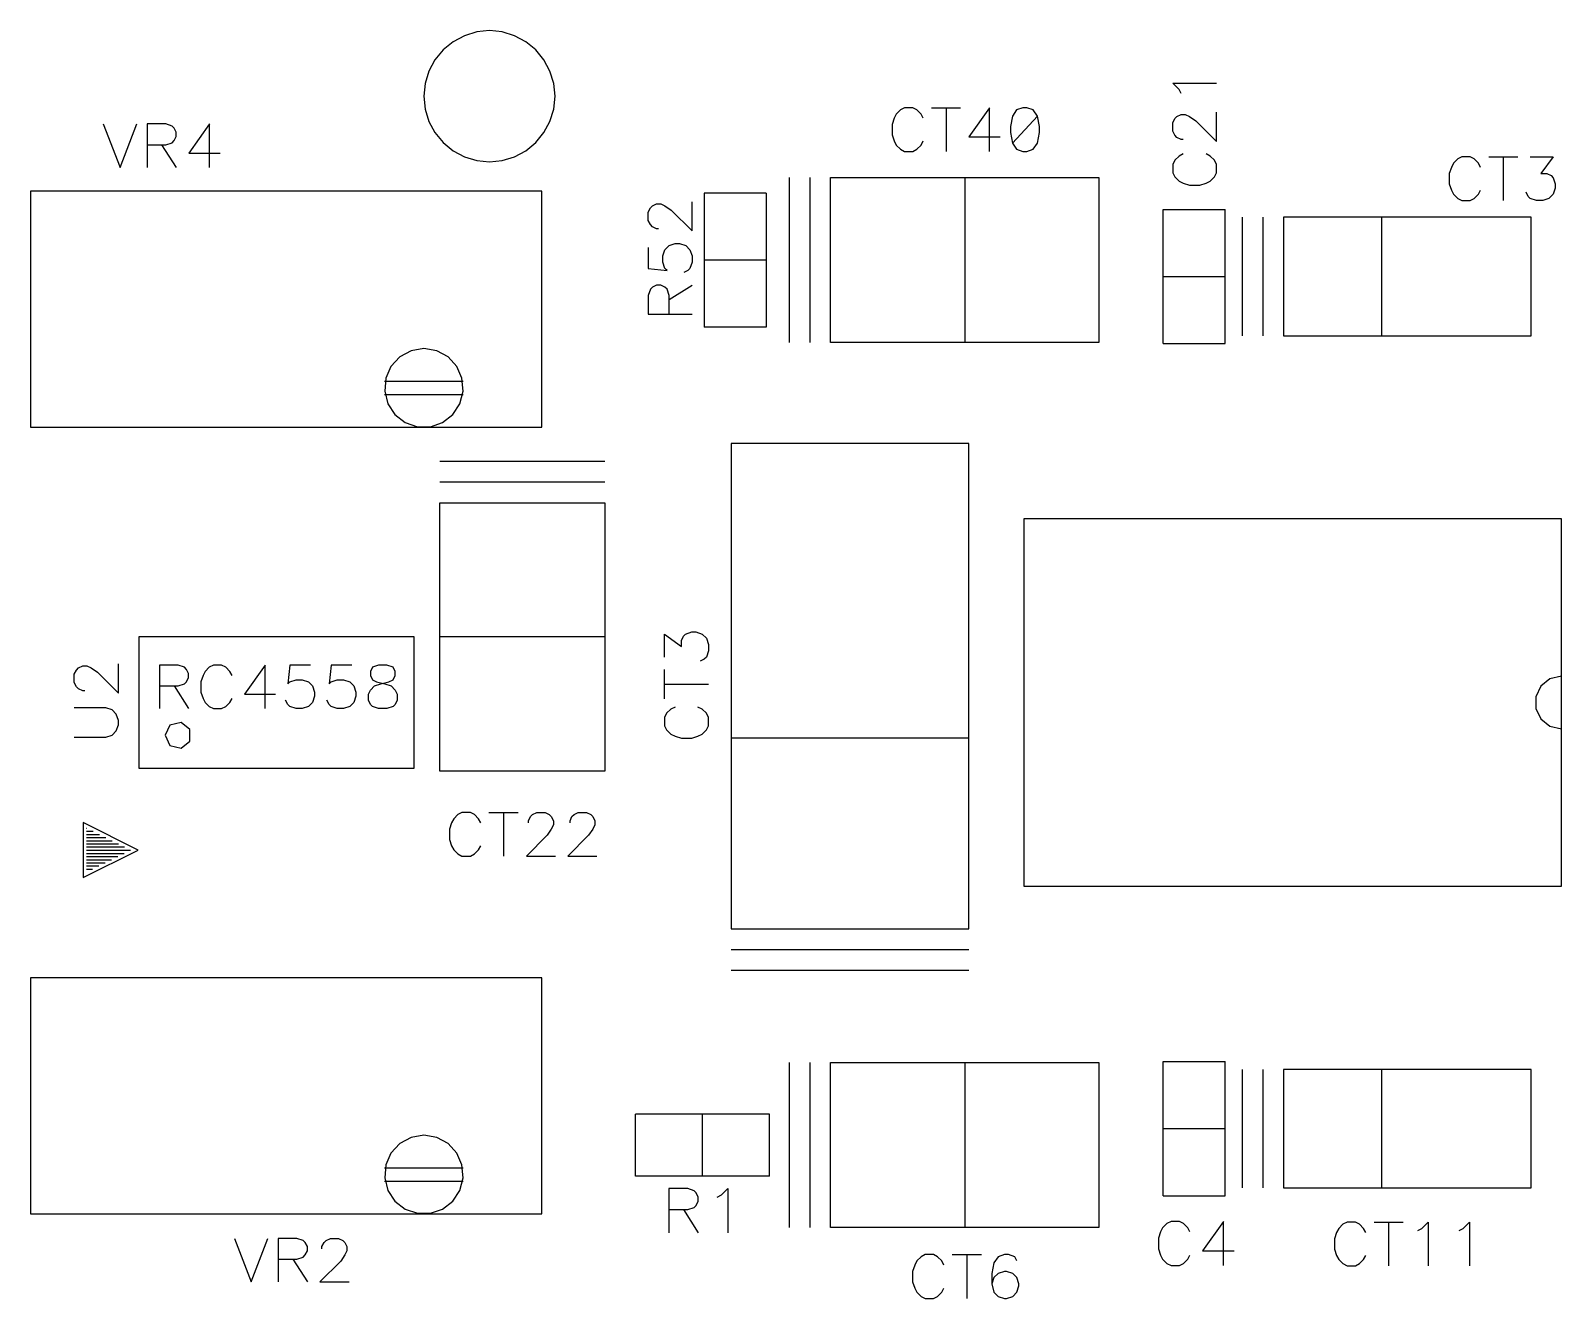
# Model space of a CAD drawing. Extents: x 295 to 953, y 10 to 290.
# Drawn here: x 680.1 to 748.3, y 79.2 to 135.7 of the extents above; entities that cross this region are included whole.
import ezdxf

# ---------------------------------------------------------------- set-up
doc = ezdxf.new("R2010")
doc.units = 0
doc.header["$LTSCALE"] = 5
doc.header["$MEASUREMENT"] = 0
doc.layers.add('DV-PEI-A6_TSK', color=10, linetype='CONTINUOUS')

msp = doc.modelspace()

# ---------------------------------------------------------------- linework, layer by layer
at = {"layer": 'DV-PEI-A6_TSK', "color": 7}
for p, q in [((698.909, 135.193), (698.465, 134.831)), ((699.412, 135.462), (698.909, 135.193)), ((699.961, 135.631), (699.412, 135.462)), ((700.533, 135.69), (699.961, 135.631)), ((701.1, 135.631), (700.533, 135.69)), ((701.649, 135.462), (701.1, 135.631)), ((702.152, 135.193), (701.649, 135.462)), ((702.596, 134.831), (702.152, 135.193)), ((698.103, 134.387), (697.834, 133.885)), ((698.465, 134.831), (698.103, 134.387)), ((702.958, 134.387), (702.596, 134.831)), ((703.226, 133.885), (702.958, 134.387)), ((697.834, 133.885), (697.665, 133.335)), ((703.396, 133.335), (703.226, 133.885)), ((697.665, 133.335), (697.612, 132.769)), ((703.454, 132.769), (703.396, 133.335)), ((731.256, 133.067), (730.976, 133.347)), ((730.976, 133.347), (732.927, 133.347)), ((731.344, 132.886), (731.256, 133.067)), ((697.612, 132.769), (697.665, 132.196)), ((703.396, 132.196), (703.454, 132.769)), ((697.665, 132.196), (697.834, 131.647)), ((697.834, 131.647), (698.103, 131.145)), ((702.958, 131.145), (703.226, 131.647)), ((703.226, 131.647), (703.396, 132.196)), ((718.562, 131.787), (718.468, 131.513)), ((718.655, 131.974), (718.562, 131.787)), ((718.842, 132.161), (718.655, 131.974)), ((719.023, 132.255), (718.842, 132.161)), ((719.397, 132.255), (719.023, 132.255)), ((719.578, 132.161), (719.397, 132.255)), ((719.765, 131.974), (719.578, 132.161)), ((719.859, 131.787), (719.765, 131.974)), ((720.227, 132.255), (721.524, 132.255)), ((720.875, 132.255), (720.875, 130.309)), ((722.815, 132.255), (721.892, 130.958)), ((722.815, 130.309), (722.815, 132.255)), ((723.837, 131.881), (723.744, 131.419)), ((724.018, 132.161), (723.837, 131.881)), ((724.947, 131.881), (723.837, 130.677)), ((724.299, 132.255), (724.018, 132.161)), ((724.48, 132.255), (724.299, 132.255)), ((724.76, 132.161), (724.48, 132.255)), ((724.947, 131.881), (724.76, 132.161)), ((725.035, 131.419), (724.947, 131.881)), ((730.976, 131.583), (731.069, 131.77)), ((731.069, 131.77), (731.163, 131.863)), ((731.163, 131.863), (731.344, 131.957)), ((731.344, 131.957), (731.531, 131.957)), ((731.531, 131.957), (731.718, 131.863)), ((731.718, 131.863), (731.998, 131.676)), ((731.998, 131.676), (732.927, 130.747)), ((732.927, 130.747), (732.927, 132.05)), ((683.323, 131.53), (684.071, 129.585)), ((684.071, 129.585), (684.812, 131.53)), ((686.109, 131.53), (685.274, 131.53)), ((685.274, 131.53), (685.274, 129.585)), ((686.39, 131.437), (686.109, 131.53)), ((686.483, 131.349), (686.39, 131.437)), ((686.577, 131.162), (686.483, 131.349)), ((686.483, 130.788), (686.577, 130.975)), ((686.577, 130.975), (686.577, 131.162)), ((688.061, 131.53), (687.132, 130.233)), ((688.061, 129.585), (688.061, 131.53)), ((698.103, 131.145), (698.465, 130.701)), ((702.596, 130.701), (702.958, 131.145)), ((718.468, 131.513), (718.468, 131.051)), ((718.468, 131.051), (718.562, 130.771)), ((721.892, 130.958), (723.282, 130.958)), ((723.744, 131.419), (723.744, 131.145)), ((723.744, 131.145), (723.837, 130.677)), ((724.947, 130.677), (725.035, 131.145)), ((725.035, 131.145), (725.035, 131.419)), ((730.976, 131.215), (730.976, 131.583)), ((731.069, 131.028), (730.976, 131.215)), ((731.163, 130.934), (731.069, 131.028)), ((685.274, 130.601), (686.109, 130.601)), ((685.922, 130.601), (686.577, 129.585)), ((686.109, 130.601), (686.39, 130.695)), ((686.39, 130.695), (686.483, 130.788)), ((698.465, 130.701), (698.909, 130.338)), ((698.909, 130.338), (699.412, 130.07)), ((701.649, 130.07), (702.152, 130.338)), ((702.152, 130.338), (702.596, 130.701)), ((718.562, 130.771), (718.655, 130.59)), ((718.655, 130.59), (718.842, 130.403)), ((718.842, 130.403), (719.023, 130.309)), ((719.023, 130.309), (719.397, 130.309)), ((719.397, 130.309), (719.578, 130.403)), ((719.578, 130.403), (719.765, 130.59)), ((719.765, 130.59), (719.859, 130.771)), ((723.837, 130.677), (724.018, 130.403)), ((724.018, 130.403), (724.299, 130.309)), ((724.299, 130.309), (724.48, 130.309)), ((724.48, 130.309), (724.76, 130.403)), ((724.76, 130.403), (724.947, 130.677)), ((731.344, 130.841), (731.163, 130.934)), ((731.437, 130.841), (731.344, 130.841)), ((687.132, 130.233), (688.528, 130.233)), ((699.412, 130.07), (699.961, 129.9)), ((699.961, 129.9), (700.533, 129.848)), ((700.533, 129.848), (701.1, 129.9)), ((701.1, 129.9), (701.649, 130.07)), ((731.069, 129.912), (730.976, 129.725)), ((730.976, 129.725), (730.976, 129.357)), ((731.256, 130.099), (731.069, 129.912)), ((731.437, 130.192), (731.256, 130.099)), ((732.647, 130.099), (732.46, 130.192)), ((732.834, 129.912), (732.647, 130.099)), ((732.927, 129.725), (732.834, 129.912)), ((732.927, 129.357), (732.927, 129.725)), ((743.39, 129.597), (743.297, 129.322)), ((743.484, 129.783), (743.39, 129.597)), ((743.671, 129.97), (743.484, 129.783)), ((743.852, 130.064), (743.671, 129.97)), ((744.226, 130.064), (743.852, 130.064)), ((744.407, 129.97), (744.226, 130.064)), ((744.594, 129.783), (744.407, 129.97)), ((744.687, 129.597), (744.594, 129.783)), ((745.055, 130.064), (746.352, 130.064)), ((745.704, 130.064), (745.704, 128.119)), ((746.907, 130.064), (747.924, 130.064)), ((747.924, 130.064), (747.369, 129.322)), ((713.888, 129.141), (713.888, 121.786)), ((714.805, 129.141), (714.805, 121.786)), ((715.728, 129.141), (727.687, 129.141)), ((715.728, 121.786), (715.728, 129.141)), ((721.711, 129.141), (721.711, 121.786)), ((727.687, 129.141), (727.687, 121.786)), ((730.976, 129.357), (731.069, 129.17)), ((731.069, 129.17), (731.256, 128.983)), ((731.256, 128.983), (731.437, 128.89)), ((732.46, 128.89), (732.647, 128.983)), ((732.647, 128.983), (732.834, 129.17)), ((732.834, 129.17), (732.927, 129.357)), ((743.297, 129.322), (743.297, 128.86)), ((747.369, 129.322), (747.643, 129.322)), ((747.643, 129.322), (747.83, 129.228)), ((747.83, 129.228), (747.924, 129.135)), ((747.924, 129.135), (748.017, 128.86)), ((680.086, 128.533), (680.086, 118.018)), ((702.87, 128.533), (680.086, 128.533)), ((702.87, 118.018), (702.87, 128.533)), ((710.103, 128.452), (710.103, 122.475)), ((712.866, 128.452), (710.103, 128.452)), ((712.866, 128.452), (712.866, 122.475)), ((731.437, 128.89), (731.718, 128.802)), ((731.718, 128.802), (732.179, 128.802)), ((732.179, 128.802), (732.46, 128.89)), ((743.297, 128.86), (743.39, 128.58)), ((743.39, 128.58), (743.484, 128.399)), ((743.484, 128.399), (743.671, 128.212)), ((744.407, 128.212), (744.594, 128.399)), ((744.594, 128.399), (744.687, 128.58)), ((746.814, 128.305), (746.72, 128.487)), ((746.907, 128.212), (746.814, 128.305)), ((747.924, 128.399), (747.737, 128.212)), ((748.017, 128.674), (747.924, 128.399)), ((748.017, 128.86), (748.017, 128.674)), ((707.608, 127.599), (707.701, 127.786)), ((707.608, 127.225), (707.608, 127.599)), ((707.701, 127.786), (707.795, 127.879)), ((707.795, 127.879), (707.976, 127.967)), ((707.976, 127.967), (708.163, 127.967)), ((708.163, 127.967), (708.35, 127.879)), ((708.35, 127.879), (708.63, 127.692)), ((708.63, 127.692), (709.559, 126.763)), ((709.559, 126.763), (709.559, 128.06)), ((730.55, 121.745), (730.55, 127.721)), ((730.55, 127.721), (733.313, 127.721)), ((733.313, 121.745), (733.313, 127.721)), ((743.671, 128.212), (743.852, 128.119)), ((743.852, 128.119), (744.226, 128.119)), ((744.226, 128.119), (744.407, 128.212)), ((747.182, 128.119), (746.907, 128.212)), ((747.462, 128.119), (747.182, 128.119)), ((747.737, 128.212), (747.462, 128.119)), ((707.701, 127.044), (707.608, 127.225)), ((707.795, 126.95), (707.701, 127.044)), ((707.976, 126.857), (707.795, 126.95)), ((734.066, 127.377), (734.066, 122.09)), ((734.984, 127.377), (734.984, 122.09)), ((735.907, 127.377), (735.907, 122.09)), ((739.815, 127.377), (735.907, 127.377)), ((740.849, 127.377), (739.815, 127.377)), ((740.276, 127.377), (740.276, 122.09)), ((742.117, 127.377), (740.849, 127.377)), ((742.806, 127.377), (742.117, 127.377)), ((746.942, 127.377), (742.806, 127.377)), ((746.942, 122.09), (746.942, 127.377)), ((708.069, 126.857), (707.976, 126.857)), ((708.537, 126.115), (708.811, 126.208)), ((708.811, 126.208), (708.998, 126.208)), ((708.998, 126.208), (709.279, 126.115)), ((707.608, 126.021), (707.608, 125.092)), ((708.256, 125.647), (708.35, 125.928)), ((708.256, 125.373), (708.256, 125.647)), ((708.35, 125.928), (708.537, 126.115)), ((709.279, 126.115), (709.466, 125.928)), ((709.466, 125.928), (709.559, 125.647)), ((709.559, 125.647), (709.559, 125.373)), ((707.608, 125.092), (708.443, 124.999)), ((708.35, 125.092), (708.256, 125.373)), ((708.443, 124.999), (708.35, 125.092)), ((709.372, 124.999), (709.185, 124.905)), ((709.466, 125.092), (709.372, 124.999)), ((709.559, 125.373), (709.466, 125.092)), ((712.866, 125.466), (710.103, 125.466)), ((707.701, 124.163), (707.608, 123.883)), ((707.795, 124.257), (707.701, 124.163)), ((707.976, 124.35), (707.795, 124.257)), ((708.163, 124.35), (707.976, 124.35)), ((708.35, 124.257), (708.163, 124.35)), ((708.443, 124.163), (708.35, 124.257)), ((708.537, 123.883), (708.443, 124.163)), ((708.537, 123.702), (709.559, 124.35)), ((730.55, 124.736), (733.313, 124.736)), ((707.608, 123.883), (707.608, 123.048)), ((708.537, 123.048), (708.537, 123.883)), ((707.608, 123.048), (709.559, 123.048)), ((712.866, 122.475), (710.103, 122.475)), ((735.907, 122.09), (739.815, 122.09)), ((739.815, 122.09), (740.849, 122.09)), ((740.849, 122.09), (742.117, 122.09)), ((742.117, 122.09), (742.806, 122.09)), ((742.806, 122.09), (746.942, 122.09)), ((697.04, 121.424), (696.532, 121.149)), ((697.612, 121.523), (697.04, 121.424)), ((698.179, 121.424), (697.612, 121.523)), ((698.687, 121.149), (698.179, 121.424)), ((727.687, 121.786), (715.728, 121.786)), ((730.55, 121.745), (733.313, 121.745)), ((696.14, 120.728), (695.912, 120.197)), ((696.532, 121.149), (696.14, 120.728)), ((699.079, 120.728), (698.687, 121.149)), ((699.306, 120.197), (699.079, 120.728)), ((695.86, 120.062), (699.365, 120.062)), ((695.912, 120.197), (695.866, 119.624)), ((699.353, 119.624), (699.306, 120.197)), ((695.86, 119.478), (699.365, 119.478)), ((695.866, 119.624), (696.006, 119.063)), ((699.213, 119.063), (699.353, 119.624)), ((696.006, 119.063), (696.321, 118.579)), ((698.898, 118.579), (699.213, 119.063)), ((680.086, 118.018), (702.87, 118.018)), ((696.321, 118.579), (696.777, 118.228)), ((696.777, 118.228), (697.32, 118.041)), ((697.32, 118.041), (697.899, 118.041)), ((697.899, 118.041), (698.442, 118.228)), ((698.442, 118.228), (698.898, 118.579)), ((711.306, 117.287), (711.306, 95.666)), ((721.886, 117.287), (711.306, 117.287)), ((721.886, 95.666), (721.886, 117.287)), ((705.668, 116.487), (698.313, 116.487)), ((705.668, 115.57), (698.313, 115.57)), ((698.313, 102.688), (698.313, 114.647)), ((698.313, 114.647), (705.668, 114.647)), ((705.668, 114.647), (705.668, 102.688)), ((748.292, 113.928), (724.339, 113.928)), ((724.339, 113.928), (724.339, 97.571)), ((748.292, 106.918), (748.292, 113.928)), ((697.174, 108.671), (684.906, 108.671)), ((684.906, 108.671), (684.906, 102.829)), ((697.174, 102.829), (697.174, 108.671)), ((705.668, 108.671), (698.313, 108.671)), ((708.332, 107.777), (708.332, 108.799)), ((708.332, 108.799), (709.08, 108.244)), ((709.08, 108.519), (709.174, 108.706)), ((709.08, 108.244), (709.08, 108.519)), ((709.174, 108.706), (709.261, 108.799)), ((709.261, 108.799), (709.542, 108.892)), ((709.542, 108.892), (709.729, 108.892)), ((709.729, 108.892), (710.009, 108.799)), ((710.009, 108.799), (710.196, 108.612)), ((710.196, 108.612), (710.284, 108.338)), ((710.196, 107.777), (710.103, 107.683)), ((710.284, 108.057), (710.196, 107.777)), ((710.284, 108.338), (710.284, 108.057)), ((682.032, 107.011), (682.125, 107.198)), ((682.125, 107.198), (682.219, 107.292)), ((682.219, 107.292), (682.406, 107.385)), ((682.406, 107.385), (682.593, 107.385)), ((682.593, 107.385), (682.779, 107.292)), ((682.779, 107.292), (683.06, 107.105)), ((683.06, 107.105), (683.995, 106.17)), ((683.995, 106.17), (683.995, 107.479)), ((686.664, 107.409), (685.835, 107.409)), ((685.835, 107.409), (685.835, 105.481)), ((686.939, 107.321), (686.664, 107.409)), ((687.032, 107.228), (686.939, 107.321)), ((687.126, 107.041), (687.032, 107.228)), ((687.862, 107.134), (687.769, 106.953)), ((688.043, 107.321), (687.862, 107.134)), ((688.23, 107.409), (688.043, 107.321)), ((688.598, 107.409), (688.23, 107.409)), ((688.785, 107.321), (688.598, 107.409)), ((688.966, 107.134), (688.785, 107.321)), ((689.06, 106.953), (688.966, 107.134)), ((690.532, 107.409), (689.609, 106.123)), ((690.532, 105.481), (690.532, 107.409)), ((691.636, 107.409), (691.542, 106.585)), ((692.553, 107.409), (691.636, 107.409)), ((693.476, 107.409), (693.383, 106.585)), ((694.399, 107.409), (693.476, 107.409)), ((695.316, 107.321), (695.223, 107.134)), ((695.223, 107.134), (695.223, 106.953)), ((695.591, 107.409), (695.316, 107.321)), ((695.959, 107.409), (695.591, 107.409)), ((696.239, 107.321), (695.959, 107.409)), ((696.327, 107.134), (696.239, 107.321)), ((696.327, 106.953), (696.327, 107.134)), ((708.332, 105.919), (708.332, 107.222)), ((710.103, 107.683), (709.916, 107.59)), ((682.032, 106.637), (682.032, 107.011)), ((682.125, 106.451), (682.032, 106.637)), ((682.219, 106.357), (682.125, 106.451)), ((685.835, 106.491), (686.664, 106.491)), ((686.483, 106.491), (687.126, 105.481)), ((686.664, 106.491), (686.939, 106.585)), ((686.939, 106.585), (687.032, 106.673)), ((687.032, 106.673), (687.126, 106.859)), ((687.126, 106.859), (687.126, 107.041)), ((687.769, 106.953), (687.675, 106.673)), ((687.675, 106.673), (687.675, 106.217)), ((691.542, 106.585), (691.636, 106.673)), ((691.636, 106.673), (691.911, 106.766)), ((691.911, 106.766), (692.185, 106.766)), ((692.185, 106.766), (692.466, 106.673)), ((692.466, 106.673), (692.647, 106.491)), ((692.647, 106.491), (692.74, 106.217)), ((693.383, 106.585), (693.476, 106.673)), ((693.476, 106.673), (693.751, 106.766)), ((693.751, 106.766), (694.031, 106.766)), ((694.031, 106.766), (694.306, 106.673)), ((694.306, 106.673), (694.487, 106.491)), ((694.487, 106.491), (694.58, 106.217)), ((695.223, 106.953), (695.316, 106.766)), ((695.223, 106.304), (695.41, 106.491)), ((695.316, 106.766), (695.503, 106.673)), ((695.41, 106.491), (695.684, 106.585)), ((695.503, 106.673), (695.871, 106.585)), ((695.684, 106.585), (696.052, 106.673)), ((695.871, 106.585), (696.146, 106.491)), ((696.052, 106.673), (696.239, 106.766)), ((696.146, 106.491), (696.327, 106.304)), ((696.239, 106.766), (696.327, 106.953)), ((708.332, 106.567), (710.284, 106.567)), ((747.374, 106.474), (747.152, 106.007)), ((747.783, 106.801), (747.374, 106.474)), ((748.292, 106.918), (747.783, 106.801)), ((748.292, 97.571), (748.292, 106.918)), ((682.406, 106.264), (682.219, 106.357)), ((682.499, 106.264), (682.406, 106.264)), ((687.675, 106.217), (687.769, 105.936)), ((687.769, 105.936), (687.862, 105.755)), ((687.862, 105.755), (688.043, 105.568)), ((688.785, 105.568), (688.966, 105.755)), ((688.966, 105.755), (689.06, 105.936)), ((689.609, 106.123), (690.993, 106.123)), ((691.542, 105.662), (691.449, 105.849)), ((692.647, 105.755), (692.466, 105.568)), ((692.74, 106.03), (692.647, 105.755)), ((692.74, 106.217), (692.74, 106.03)), ((693.383, 105.662), (693.289, 105.849)), ((694.487, 105.755), (694.306, 105.568)), ((694.58, 106.03), (694.487, 105.755)), ((694.58, 106.217), (694.58, 106.03)), ((695.135, 106.123), (695.223, 106.304)), ((695.135, 105.849), (695.135, 106.123)), ((695.223, 105.662), (695.135, 105.849)), ((696.327, 106.304), (696.421, 106.123)), ((696.421, 105.849), (696.327, 105.662)), ((696.421, 106.123), (696.421, 105.849)), ((747.152, 106.007), (747.152, 105.487)), ((683.434, 105.51), (682.032, 105.51)), ((683.714, 105.417), (683.434, 105.51)), ((683.901, 105.23), (683.714, 105.417)), ((683.995, 104.949), (683.901, 105.23)), ((688.043, 105.568), (688.23, 105.481)), ((688.23, 105.481), (688.598, 105.481)), ((688.598, 105.481), (688.785, 105.568)), ((691.636, 105.568), (691.542, 105.662)), ((691.911, 105.481), (691.636, 105.568)), ((692.185, 105.481), (691.911, 105.481)), ((692.466, 105.568), (692.185, 105.481)), ((693.476, 105.568), (693.383, 105.662)), ((693.751, 105.481), (693.476, 105.568)), ((694.031, 105.481), (693.751, 105.481)), ((694.306, 105.568), (694.031, 105.481)), ((695.316, 105.568), (695.223, 105.662)), ((695.591, 105.481), (695.316, 105.568)), ((695.959, 105.481), (695.591, 105.481)), ((696.239, 105.568), (695.959, 105.481)), ((696.327, 105.662), (696.239, 105.568)), ((708.426, 105.27), (708.332, 105.084)), ((708.332, 105.084), (708.332, 104.71)), ((708.613, 105.457), (708.426, 105.27)), ((708.8, 105.545), (708.613, 105.457)), ((710.009, 105.457), (709.822, 105.545)), ((710.196, 105.27), (710.009, 105.457)), ((710.284, 105.084), (710.196, 105.27)), ((710.284, 104.71), (710.284, 105.084)), ((747.152, 105.487), (747.374, 105.019)), ((683.714, 104.295), (683.901, 104.482)), ((683.901, 104.482), (683.995, 104.762)), ((683.995, 104.762), (683.995, 104.949)), ((686.291, 104.745), (686.074, 104.289)), ((686.787, 104.856), (686.291, 104.745)), ((687.184, 104.54), (686.787, 104.856)), ((687.184, 104.032), (687.184, 104.54)), ((708.332, 104.71), (708.426, 104.529)), ((708.426, 104.529), (708.613, 104.342)), ((710.009, 104.342), (710.196, 104.529)), ((710.196, 104.529), (710.284, 104.71)), ((747.374, 105.019), (747.783, 104.692)), ((747.783, 104.692), (748.292, 104.581)), ((682.032, 104.201), (683.434, 104.201)), ((683.434, 104.201), (683.714, 104.295)), ((686.074, 104.289), (686.291, 103.827)), ((686.291, 103.827), (686.787, 103.716)), ((686.787, 103.716), (687.184, 104.032)), ((708.613, 104.342), (708.8, 104.248)), ((708.8, 104.248), (709.08, 104.155)), ((709.08, 104.155), (709.542, 104.155)), ((709.542, 104.155), (709.822, 104.248)), ((709.822, 104.248), (710.009, 104.342)), ((711.306, 104.178), (721.886, 104.178)), ((684.906, 102.829), (695.422, 102.829)), ((695.422, 102.829), (697.174, 102.829)), ((705.668, 102.688), (698.313, 102.688)), ((682.423, 100.398), (682.423, 97.95)), ((684.871, 99.171), (682.423, 100.398)), ((698.845, 100.387), (698.751, 100.112)), ((698.938, 100.573), (698.845, 100.387)), ((699.125, 100.76), (698.938, 100.573)), ((699.306, 100.854), (699.125, 100.76)), ((699.68, 100.854), (699.306, 100.854)), ((699.861, 100.76), (699.68, 100.854)), ((700.048, 100.573), (699.861, 100.76)), ((700.142, 100.387), (700.048, 100.573)), ((700.51, 100.854), (701.807, 100.854)), ((701.158, 100.854), (701.158, 98.909)), ((702.268, 100.48), (702.362, 100.667)), ((702.268, 100.387), (702.268, 100.48)), ((702.362, 100.667), (702.455, 100.76)), ((702.455, 100.76), (702.636, 100.854)), ((702.636, 100.854), (703.01, 100.854)), ((703.01, 100.854), (703.191, 100.76)), ((703.191, 100.76), (703.285, 100.667)), ((703.285, 100.667), (703.378, 100.48)), ((703.378, 100.299), (703.285, 100.112)), ((703.378, 100.48), (703.378, 100.299)), ((704.12, 100.48), (704.208, 100.667)), ((704.12, 100.387), (704.12, 100.48)), ((704.208, 100.667), (704.301, 100.76)), ((704.301, 100.76), (704.488, 100.854)), ((704.488, 100.854), (704.856, 100.854)), ((704.856, 100.854), (705.043, 100.76)), ((705.043, 100.76), (705.137, 100.667)), ((705.137, 100.667), (705.23, 100.48)), ((705.23, 100.299), (705.137, 100.112)), ((705.23, 100.48), (705.23, 100.299)), ((682.569, 100.153), (682.587, 100.153)), ((682.569, 100.013), (682.867, 100.013)), ((682.569, 99.872), (683.153, 99.872)), ((682.569, 99.732), (683.434, 99.732)), ((682.569, 99.592), (683.714, 99.592)), ((698.751, 100.112), (698.751, 99.65)), ((698.751, 99.65), (698.845, 99.37)), ((703.098, 99.832), (702.175, 98.909)), ((703.285, 100.112), (703.098, 99.832)), ((704.95, 99.832), (704.027, 98.909)), ((705.137, 100.112), (704.95, 99.832)), ((682.423, 97.95), (684.871, 99.171)), ((682.569, 99.452), (683.995, 99.452)), ((682.569, 99.312), (684.275, 99.312)), ((682.569, 99.171), (684.532, 99.171)), ((682.569, 99.025), (684.252, 99.025)), ((698.845, 99.37), (698.938, 99.189)), ((698.938, 99.189), (699.125, 99.002)), ((699.125, 99.002), (699.306, 98.909)), ((699.306, 98.909), (699.68, 98.909)), ((699.68, 98.909), (699.861, 99.002)), ((699.861, 99.002), (700.048, 99.189)), ((700.048, 99.189), (700.142, 99.37)), ((702.175, 98.909), (703.472, 98.909)), ((704.027, 98.909), (705.318, 98.909)), ((682.569, 98.885), (683.971, 98.885)), ((682.569, 98.745), (683.691, 98.745)), ((682.569, 98.605), (683.41, 98.605)), ((682.569, 98.465), (683.13, 98.465)), ((682.569, 98.324), (682.85, 98.324)), ((724.339, 97.571), (748.292, 97.571)), ((711.306, 95.666), (721.886, 95.666)), ((711.306, 94.749), (721.886, 94.749)), ((680.086, 93.481), (680.086, 82.966)), ((702.87, 93.481), (680.086, 93.481)), ((702.87, 82.966), (702.87, 93.481)), ((711.306, 93.826), (721.886, 93.826)), ((713.888, 89.707), (713.888, 82.352)), ((714.805, 89.707), (714.805, 82.352)), ((715.728, 89.707), (727.687, 89.707)), ((715.728, 82.352), (715.728, 89.707)), ((721.711, 89.707), (721.711, 82.352)), ((727.687, 89.707), (727.687, 82.352)), ((730.55, 83.772), (730.55, 89.748)), ((730.55, 89.748), (733.313, 89.748)), ((733.313, 83.772), (733.313, 89.748)), ((734.066, 89.404), (734.066, 84.117)), ((734.984, 89.404), (734.984, 84.117)), ((735.907, 89.404), (735.907, 84.117)), ((739.815, 89.404), (735.907, 89.404)), ((740.849, 89.404), (739.815, 89.404)), ((740.276, 89.404), (740.276, 84.117)), ((742.117, 89.404), (740.849, 89.404)), ((742.806, 89.404), (742.117, 89.404)), ((746.942, 89.404), (742.806, 89.404)), ((746.942, 84.117), (746.942, 89.404)), ((713.012, 87.411), (707.035, 87.411)), ((707.035, 84.648), (707.035, 87.411)), ((710.027, 84.648), (710.027, 87.411)), ((713.012, 84.648), (713.012, 87.411)), ((730.55, 86.763), (733.313, 86.763)), ((696.532, 86.097), (696.14, 85.676)), ((697.04, 86.372), (696.532, 86.097)), ((697.612, 86.471), (697.04, 86.372)), ((698.179, 86.372), (697.612, 86.471)), ((698.687, 86.097), (698.179, 86.372)), ((699.079, 85.676), (698.687, 86.097)), ((696.14, 85.676), (695.912, 85.145)), ((699.306, 85.145), (699.079, 85.676)), ((695.86, 85.01), (699.365, 85.01)), ((695.912, 85.145), (695.866, 84.572)), ((699.353, 84.572), (699.306, 85.145)), ((713.012, 84.648), (707.035, 84.648)), ((695.86, 84.426), (699.365, 84.426)), ((695.866, 84.572), (696.006, 84.011)), ((696.006, 84.011), (696.321, 83.527)), ((698.898, 83.527), (699.213, 84.011)), ((699.213, 84.011), (699.353, 84.572)), ((709.366, 84.087), (708.525, 84.087)), ((708.525, 84.087), (708.525, 82.119)), ((709.647, 83.994), (709.366, 84.087)), ((709.74, 83.9), (709.647, 83.994)), ((709.834, 83.713), (709.74, 83.9)), ((710.868, 83.807), (711.148, 84.087)), ((711.148, 84.087), (711.148, 82.119)), ((735.907, 84.117), (739.815, 84.117)), ((739.815, 84.117), (740.849, 84.117)), ((740.849, 84.117), (742.117, 84.117)), ((742.117, 84.117), (742.806, 84.117)), ((742.806, 84.117), (746.942, 84.117)), ((696.321, 83.527), (696.777, 83.176)), ((698.442, 83.176), (698.898, 83.527)), ((709.366, 83.153), (709.647, 83.246)), ((709.647, 83.246), (709.74, 83.34)), ((709.74, 83.34), (709.834, 83.527)), ((709.834, 83.527), (709.834, 83.713)), ((710.681, 83.713), (710.868, 83.807)), ((730.55, 83.772), (733.313, 83.772)), ((680.086, 82.966), (702.87, 82.966)), ((696.777, 83.176), (697.32, 82.989)), ((697.32, 82.989), (697.899, 82.989)), ((697.899, 82.989), (698.442, 83.176)), ((708.525, 83.153), (709.366, 83.153)), ((709.179, 83.153), (709.834, 82.119)), ((730.713, 82.533), (730.526, 82.346)), ((730.9, 82.627), (730.713, 82.533)), ((731.274, 82.627), (730.9, 82.627)), ((731.461, 82.533), (731.274, 82.627)), ((731.648, 82.346), (731.461, 82.533)), ((733.243, 82.627), (732.308, 81.312)), ((733.243, 80.658), (733.243, 82.627)), ((738.74, 82.598), (738.559, 82.504)), ((739.114, 82.598), (738.74, 82.598)), ((739.295, 82.504), (739.114, 82.598)), ((739.943, 82.598), (741.24, 82.598)), ((740.592, 82.598), (740.592, 80.652)), ((742.07, 82.317), (742.35, 82.598)), ((742.35, 82.598), (742.35, 80.652)), ((743.922, 82.317), (744.196, 82.598)), ((744.196, 82.598), (744.196, 80.652)), ((689.165, 81.873), (689.913, 79.928)), ((689.913, 79.928), (690.654, 81.873)), ((691.951, 81.873), (691.116, 81.873)), ((691.116, 81.873), (691.116, 79.928)), ((692.232, 81.78), (691.951, 81.873)), ((693.254, 81.78), (693.441, 81.873)), ((693.441, 81.873), (693.809, 81.873)), ((693.809, 81.873), (693.996, 81.78)), ((727.687, 82.352), (715.728, 82.352)), ((730.433, 82.16), (730.339, 81.879)), ((730.339, 81.879), (730.339, 81.406)), ((730.526, 82.346), (730.433, 82.16)), ((731.741, 82.16), (731.648, 82.346)), ((738.278, 82.13), (738.185, 81.856)), ((738.185, 81.856), (738.185, 81.394)), ((738.372, 82.317), (738.278, 82.13)), ((738.559, 82.504), (738.372, 82.317)), ((739.482, 82.317), (739.295, 82.504)), ((739.575, 82.13), (739.482, 82.317)), ((741.889, 82.224), (742.07, 82.317)), ((743.735, 82.224), (743.922, 82.317)), ((692.325, 81.692), (692.232, 81.78)), ((692.419, 81.505), (692.325, 81.692)), ((692.325, 81.131), (692.419, 81.318)), ((692.419, 81.318), (692.419, 81.505)), ((693.067, 81.505), (693.161, 81.692)), ((693.067, 81.412), (693.067, 81.505)), ((693.161, 81.692), (693.254, 81.78)), ((693.996, 81.78), (694.09, 81.692)), ((694.09, 81.692), (694.183, 81.505)), ((694.183, 81.318), (694.09, 81.131)), ((694.183, 81.505), (694.183, 81.318)), ((730.339, 81.406), (730.433, 81.125)), ((732.308, 81.312), (733.71, 81.312)), ((738.185, 81.394), (738.278, 81.114)), ((691.116, 80.944), (691.951, 80.944)), ((691.764, 80.944), (692.419, 79.928)), ((691.951, 80.944), (692.232, 81.038)), ((692.232, 81.038), (692.325, 81.131)), ((693.903, 80.851), (692.974, 79.928)), ((694.09, 81.131), (693.903, 80.851)), ((719.479, 80.681), (719.385, 80.401)), ((719.572, 80.868), (719.479, 80.681)), ((719.759, 81.055), (719.572, 80.868)), ((719.94, 81.149), (719.759, 81.055)), ((720.314, 81.149), (719.94, 81.149)), ((720.501, 81.055), (720.314, 81.149)), ((720.688, 80.868), (720.501, 81.055)), ((720.776, 80.681), (720.688, 80.868)), ((721.15, 81.149), (722.452, 81.149)), ((721.798, 81.149), (721.798, 79.198)), ((723.007, 80.775), (722.914, 80.308)), ((723.194, 81.055), (723.007, 80.775)), ((723.475, 81.149), (723.194, 81.055)), ((723.656, 81.149), (723.475, 81.149)), ((723.936, 81.055), (723.656, 81.149)), ((724.03, 80.868), (723.936, 81.055)), ((730.433, 81.125), (730.526, 80.939)), ((730.526, 80.939), (730.713, 80.752)), ((730.713, 80.752), (730.9, 80.658)), ((730.9, 80.658), (731.274, 80.658)), ((731.274, 80.658), (731.461, 80.752)), ((731.461, 80.752), (731.648, 80.939)), ((731.648, 80.939), (731.741, 81.125)), ((738.278, 81.114), (738.372, 80.933)), ((738.372, 80.933), (738.559, 80.746)), ((738.559, 80.746), (738.74, 80.652)), ((738.74, 80.652), (739.114, 80.652)), ((739.114, 80.652), (739.295, 80.746)), ((739.295, 80.746), (739.482, 80.933)), ((739.482, 80.933), (739.575, 81.114)), ((692.974, 79.928), (694.277, 79.928)), ((719.385, 80.401), (719.385, 79.94)), ((719.385, 79.94), (719.479, 79.659)), ((722.914, 80.308), (722.914, 79.846)), ((723.007, 80.126), (722.914, 79.846)), ((722.914, 79.846), (723.007, 79.472)), ((723.194, 80.308), (723.007, 80.126)), ((723.475, 80.401), (723.194, 80.308)), ((723.568, 80.401), (723.475, 80.401)), ((723.843, 80.308), (723.568, 80.401)), ((724.03, 80.126), (723.843, 80.308)), ((724.123, 79.846), (724.03, 80.126)), ((724.123, 79.753), (724.123, 79.846)), ((719.479, 79.659), (719.572, 79.472)), ((719.572, 79.472), (719.759, 79.285)), ((719.759, 79.285), (719.94, 79.198)), ((719.94, 79.198), (720.314, 79.198)), ((720.314, 79.198), (720.501, 79.285)), ((720.501, 79.285), (720.688, 79.472)), ((720.688, 79.472), (720.776, 79.659)), ((723.007, 79.472), (723.194, 79.285)), ((723.194, 79.285), (723.475, 79.198)), ((723.475, 79.198), (723.568, 79.198)), ((723.568, 79.198), (723.843, 79.285)), ((723.843, 79.285), (724.03, 79.472)), ((724.03, 79.472), (724.123, 79.753))]:
    msp.add_line(p, q, dxfattribs=at)

doc.saveas('drawing.dxf')
